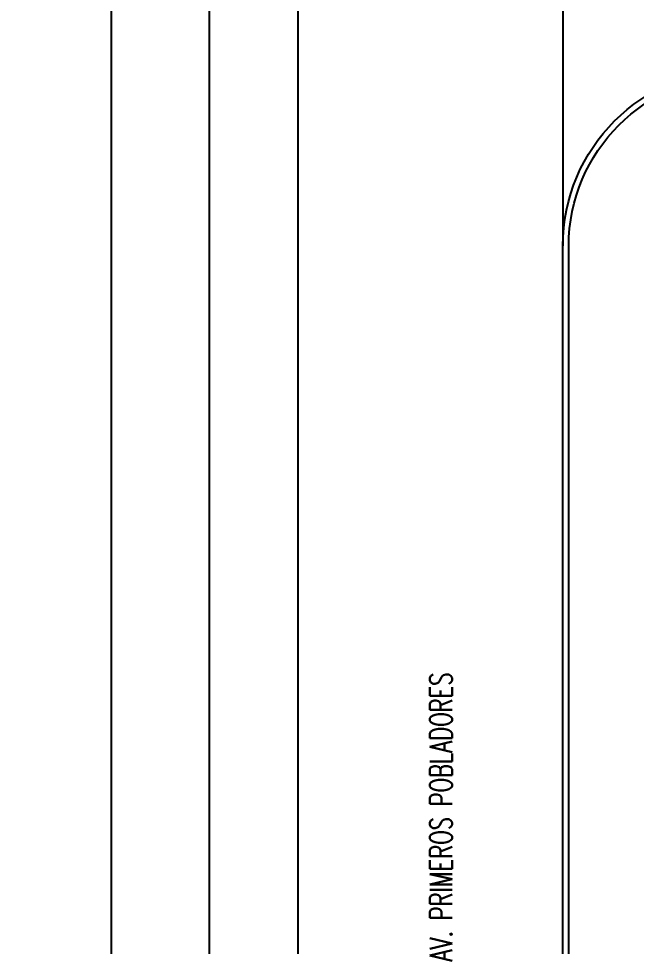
# Model space of a CAD drawing. Header units: millimetres. Extents: x -579 to 213, y -67 to 509.
# Drawn here: x -80.11 to -59.13, y 13.99 to 45.5 of the extents above; entities that cross this region are included whole.
import ezdxf
from ezdxf.xclip import XClip

# ---------------------------------------------------------------- set-up
doc = ezdxf.new("R2010")
doc.units = ezdxf.units.MM
doc.header["$LTSCALE"] = 0.1
for name, color, linetype in [('X REF - ANELO INST bind$0$X REF - ANELO EXT$0$E-TXT CALLES', 7, 'Continuous'), ('X REF - ANELO INST bind$0$X REF - ANELO EXT$0$RLV-AUXILIARES', 252, 'Continuous'), ('X REF - ANELO INST bind$0$X REF - ANELO EXT$0$RLV-CORDONES', 8, 'Continuous'), ('X REF - ANELO INST bind$0$X REF - ANELO EXT$0$RLV-PARCELAS', 8, 'Continuous')]:
    doc.layers.add(name, color=color, linetype=linetype)
doc.styles.add('X REF - ANELO INST bind$0$X REF - ANELO EXT$0$ROMAND', font='romand.shx', dxfattribs={"width": 0.8})

# ---------------------------------------------------------------- blocks, each defined once
blk = doc.blocks.new('X REF - ANELO INST bind$0$X REF - ANELO EXT')
at = {"layer": 'X REF - ANELO INST bind$0$X REF - ANELO EXT$0$RLV-AUXILIARES'}
blk.add_line((-61.625, 56.778), (-61.625, 37.778), dxfattribs=at)
at = {"layer": 'X REF - ANELO INST bind$0$X REF - ANELO EXT$0$RLV-CORDONES'}
for points in [[(-70.625, 77.495), (-70.625, -118.041, -0.414214), (-76.625, -124.041), (-80.115, -124.041)], [(-61.625, -4.273), (-61.625, 34.472), (-61.625, 34.472), (-61.625, 34.472), (-61.625, 34.472), (-61.625, 34.472), (-61.625, 34.472), (-61.625, 37.778, -0.414212), (-55.625, 43.778), (-14.398, 43.778)]]:
    blk.add_lwpolyline(points, format="xyb", dxfattribs=at)
at = {"layer": 'X REF - ANELO INST bind$0$X REF - ANELO EXT$0$RLV-CORDONES', "color": 253}
blk.add_lwpolyline([(-61.425, -4.265), (-61.425, 37.778, -0.414212), (-55.625, 43.578), (-13.747, 43.578)], format="xyb", dxfattribs=at)
at = {"layer": 'X REF - ANELO INST bind$0$X REF - ANELO EXT$0$RLV-PARCELAS'}
blk.add_lwpolyline([(-80.115, -121.041), (-77.625, -121.041), (-73.625, -117.041), (-73.625, 77.495)], dxfattribs=at)
at = {"layer": 'X REF - ANELO INST bind$0$X REF - ANELO EXT$0$E-TXT CALLES', "insert": (-66.14, 13.285, 0), "char_height": 0.75, "width": 11.44355, "attachment_point": 1, "rotation": 90, "style": 'X REF - ANELO INST bind$0$X REF - ANELO EXT$0$ROMAND'}
blk.add_mtext('\\pi0.19678;{\\Fromans|c0;\\W0.7;AV. PRIMEROS POBLADORES}', dxfattribs=at)
blk = doc.blocks.new('X REF - ANELO INST bind$0$X REF - ANELO')
blk.add_blockref('X REF - ANELO INST bind$0$X REF - ANELO EXT', (0, 0))
blk = doc.blocks.new('X REF - ANELO INST bind')
ref = blk.add_blockref('X REF - ANELO INST bind$0$X REF - ANELO', (0, 0))
XClip(ref).set_block_clipping_path([(-76.9680737415, -24.7711317477), (92.9860355418, 61.1669630168)])

msp = doc.modelspace()

# ---------------------------------------------------------------- block references
msp.add_blockref('X REF - ANELO INST bind', (0, 0))

doc.saveas('drawing.dxf')
